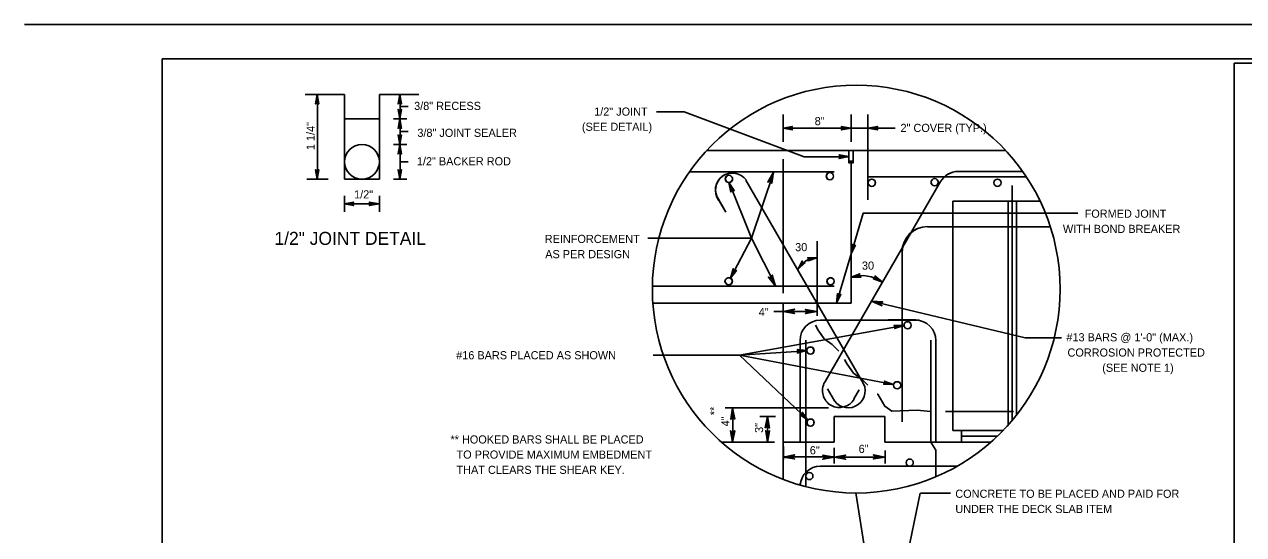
# Model space of a CAD drawing. Extents: x 499999.87 to 500002.82, y 499999.96 to 500001.79.
# Drawn here: x 499999.866 to 500001.339, y 500001.175 to 500001.792 of the extents above; entities that cross this region are included whole.
import ezdxf

# ---------------------------------------------------------------- set-up
doc = ezdxf.new("R2010")
doc.units = 0
for name, color, linetype in [('1', 7, 'Continuous'), ('2', 7, 'Continuous'), ('40', 7, 'Continuous'), ('42', 7, 'Continuous')]:
    doc.layers.add(name, color=color, linetype=linetype)

msp = doc.modelspace()

# ---------------------------------------------------------------- linework, layer by layer
at = {"layer": '1'}
for p, q in [((499999.8665, 500001.7917), (500002.8248, 500001.7917)), ((500000.0331, 500000), (500000.0331, 500001.75)), ((500000.0331, 500001.75), (500002.7831, 500001.75)), ((500000.2055, 500001.7071), (500000.2533, 500001.7071)), ((500000.2078, 500001.7071), (500000.2336, 500001.7071)), ((500000.2207, 500001.7071), (500000.2207, 500001.6047)), ((500000.2533, 500001.7071), (500000.2533, 500001.6047)), ((500000.2953, 500001.7071), (500000.343, 500001.7071)), ((500000.2953, 500001.6047), (500000.2953, 500001.7071)), ((500000.3204, 500001.7071), (500000.3204, 500001.6774)), ((500000.3204, 500001.6923), (500000.3302, 500001.6923)), ((500000.6637, 500001.686), (500000.6301, 500001.686)), ((500000.8085, 500001.6317), (500000.6637, 500001.686)), ((500000.2533, 500001.6257), (500000.2533, 500001.6774)), ((500000.2533, 500001.6774), (500000.2953, 500001.6774)), ((500000.2953, 500001.6774), (500000.2953, 500001.6257)), ((500000.3123, 500001.6774), (500000.3286, 500001.6774)), ((500000.3204, 500001.6774), (500000.3204, 500001.6467)), ((500000.7831, 500001.6499), (500000.7831, 500001.6827)), ((500000.8652, 500001.6499), (500000.8652, 500001.6827)), ((500000.8855, 500001.5797), (500000.8855, 500001.6827)), ((500000.3204, 500001.6621), (500000.3302, 500001.6621)), ((500000.7831, 500001.6663), (500000.8651, 500001.6663)), ((500000.8651, 500001.6663), (500000.8858, 500001.6663)), ((500000.8858, 500001.6663), (500000.9183, 500001.6663)), ((500000.3123, 500001.6467), (500000.3286, 500001.6467)), ((500000.3204, 500001.6467), (500000.3204, 500001.6047)), ((500000.6907, 500001.6395), (500001.0516, 500001.6395)), ((500000.6915, 500001.6394), (500000.8625, 500001.6394)), ((500000.7831, 500001.6289), (500000.7831, 500001.467)), ((500000.8625, 500001.6318), (500000.8085, 500001.6317)), ((500000.8625, 500001.6266), (500000.8625, 500001.6394)), ((500000.8625, 500001.6266), (500000.8678, 500001.6266)), ((500000.8652, 500001.4551), (500000.8652, 500001.6266)), ((500000.8678, 500001.6394), (500001.0512, 500001.6394)), ((500000.8678, 500001.6266), (500000.8678, 500001.6394)), ((500000.3204, 500001.6257), (500000.3302, 500001.6257)), ((500000.745, 500001.5336), (500000.7719, 500001.6136)), ((500000.8652, 500001.4551), (500000.8652, 500001.6243)), ((500000.2078, 500001.6047), (500000.2336, 500001.6047)), ((500000.2533, 500001.6047), (500000.2953, 500001.6047)), ((500000.3123, 500001.6047), (500000.3286, 500001.6047)), ((500000.7177, 500001.6007), (500000.745, 500001.5336)), ((500001.0598, 500001.3136), (500001.0598, 500001.5972)), ((500000.2533, 500001.5651), (500000.2533, 500001.5845)), ((500000.2953, 500001.5651), (500000.2953, 500001.5845)), ((500000.2533, 500001.5748), (500000.2764, 500001.5748)), ((500000.2734, 500001.5748), (500000.2951, 500001.5748)), ((500000.9879, 500001.3012), (500000.9879, 500001.5781)), ((500000.9879, 500001.332), (500000.9879, 500001.5778)), ((500000.9881, 500001.578), (500001.0928, 500001.578)), ((500000.9881, 500001.578), (500001.0932, 500001.578)), ((500001.0549, 500001.3082), (500001.0549, 500001.578)), ((500001.0652, 500001.3203), (500001.0652, 500001.578)), ((500000.8651, 500001.5144), (500000.8799, 500001.5637)), ((500000.8799, 500001.5637), (500001.139, 500001.5637)), ((500000.745, 500001.5336), (500000.6196, 500001.5336)), ((500000.745, 500001.5336), (500000.7196, 500001.4853)), ((500000.745, 500001.5336), (500000.7741, 500001.4755)), ((500000.8243, 500001.53), (500000.8243, 500001.4396)), ((500000.8474, 500001.4551), (500000.8651, 500001.5144)), ((500000.6255, 500001.4549), (500000.865, 500001.4549)), ((500000.6264, 500001.4551), (500000.8652, 500001.4551)), ((500000.7831, 500001.3123), (500000.7831, 500001.4551)), ((500000.8898, 500001.4572), (500001.0756, 500001.4131)), ((500000.8243, 500001.4448), (500000.772, 500001.4448)), ((500000.7305, 500001.3922), (500000.9291, 500001.4281)), ((500001.0756, 500001.4131), (500001.1195, 500001.4131)), ((500000.7305, 500001.3922), (500000.6261, 500001.3922)), ((500000.8118, 500001.3975), (500000.7305, 500001.3922)), ((500000.7305, 500001.3922), (500000.8131, 500001.3138)), ((500000.7305, 500001.3922), (500000.9166, 500001.3567)), ((500000.8377, 500001.3284), (500000.7129, 500001.3284)), ((500000.7224, 500001.3284), (500000.7224, 500001.2871)), ((500000.7549, 500001.3179), (500000.7739, 500001.3179)), ((500000.7644, 500001.3179), (500000.7644, 500001.2871)), ((500000.8448, 500001.3179), (500000.9058, 500001.3179)), ((500000.8448, 500001.2871), (500000.8448, 500001.3179)), ((500000.9058, 500001.2871), (500000.9058, 500001.3179)), ((500000.9881, 500001.3011), (500001.0488, 500001.3011)), ((500000.9983, 500001.2942), (500001.0418, 500001.2942)), ((500000.9984, 500001.2871), (500000.9984, 500001.3012)), ((500000.7726, 500001.2871), (500000.709, 500001.2871)), ((500000.7831, 500001.2871), (500000.8448, 500001.2871)), ((500000.7835, 500001.2818), (500000.7835, 500001.2662)), ((500000.8448, 500001.2803), (500000.8448, 500001.2647)), ((500000.8448, 500001.2768), (500000.8448, 500001.2612)), ((500000.906, 500001.2872), (500001.0345, 500001.2872)), ((500000.9062, 500001.2768), (500000.9062, 500001.2612)), ((500000.783, 500001.2419), (500000.783, 500001.2622)), ((500000.8448, 500001.2692), (500000.7835, 500001.2692)), ((500000.8448, 500001.269), (500000.9062, 500001.269)), ((500000.8796, 500000.8947), (500000.9488, 500001.2254)), ((500000.9489, 500001.2254), (500000.9851, 500001.2254))]:
    msp.add_line(p, q, dxfattribs=at)
for points in [[(500001.328, 500001.745), (500002.1052, 500001.745), (500002.1052, 500001.1282), (500001.328, 500001.1282)], [(500000.2201, 500001.707), (500000.2182, 500001.6955), (500000.2201, 500001.6982), (500000.2221, 500001.6955)], [(500000.3199, 500001.707), (500000.3179, 500001.6955), (500000.3199, 500001.6982), (500000.3219, 500001.6955)], [(500000.3199, 500001.6775), (500000.3219, 500001.689), (500000.3199, 500001.6864), (500000.3179, 500001.689)], [(500000.3199, 500001.6775), (500000.3179, 500001.666), (500000.3199, 500001.6686), (500000.3219, 500001.666)], [(500000.3199, 500001.6467), (500000.3219, 500001.6581), (500000.3199, 500001.6555), (500000.3179, 500001.6581)], [(500000.7831, 500001.6663), (500000.7943, 500001.6644), (500000.7917, 500001.6663), (500000.7943, 500001.6683)], [(500000.8652, 500001.6663), (500000.8533, 500001.6683), (500000.856, 500001.6663), (500000.8533, 500001.6644)], [(500000.8855, 500001.6663), (500000.8973, 500001.6644), (500000.8947, 500001.6663), (500000.8973, 500001.6683)], [(500000.3199, 500001.6467), (500000.3179, 500001.6352), (500000.3199, 500001.6378), (500000.3219, 500001.6352)], [(500000.8625, 500001.6319), (500000.8507, 500001.6339), (500000.8533, 500001.6319), (500000.8507, 500001.6296)], [(500000.2201, 500001.6047), (500000.2221, 500001.6161), (500000.2201, 500001.6135), (500000.2182, 500001.6161)], [(500000.3199, 500001.6047), (500000.3219, 500001.6161), (500000.3199, 500001.6135), (500000.3179, 500001.6161)], [(500000.7713, 500001.6132), (500000.7648, 500001.601), (500000.768, 500001.6033), (500000.7694, 500001.5997)], [(500000.7175, 500001.6007), (500000.7201, 500001.5892), (500000.7208, 500001.5925), (500000.7241, 500001.5909)], [(500000.253, 500001.5748), (500000.2641, 500001.5728), (500000.2615, 500001.5748), (500000.2641, 500001.5768)], [(500000.2949, 500001.5748), (500000.2831, 500001.5768), (500000.2858, 500001.5748), (500000.2831, 500001.5728)], [(500000.8652, 500001.5144), (500000.8704, 500001.5249), (500000.8678, 500001.523), (500000.8665, 500001.5259)], [(500000.8238, 500001.5098), (500000.8127, 500001.5098), (500000.8153, 500001.5085), (500000.8133, 500001.5059)], [(500000.7195, 500001.4852), (500000.7267, 500001.4944), (500000.7234, 500001.4931), (500000.7228, 500001.4964)], [(500000.8009, 500001.4954), (500000.8094, 500001.5036), (500000.8061, 500001.5026), (500000.8061, 500001.5059)], [(500000.774, 500001.4754), (500000.77, 500001.4888), (500000.7694, 500001.4849), (500000.7654, 500001.4865)], [(500000.8652, 500001.4865), (500000.877, 500001.4865), (500000.8737, 500001.4879), (500000.8757, 500001.4905)], [(500000.9032, 500001.4803), (500000.894, 500001.4879), (500000.8953, 500001.4846), (500000.8921, 500001.4843)], [(500000.8474, 500001.4551), (500000.8527, 500001.4656), (500000.8501, 500001.4636), (500000.8488, 500001.4665)], [(500000.8898, 500001.4573), (500000.9026, 500001.4518), (500000.8999, 500001.4547), (500000.9035, 500001.4564)], [(500000.7831, 500001.4449), (500000.7969, 500001.4475), (500000.793, 500001.4449), (500000.7969, 500001.4426)], [(500000.8238, 500001.4449), (500000.81, 500001.4423), (500000.814, 500001.4449), (500000.81, 500001.4472)], [(500000.9288, 500001.4281), (500000.917, 500001.4281), (500000.9203, 500001.4265), (500000.9177, 500001.4242)], [(500000.8114, 500001.3976), (500000.8002, 500001.399), (500000.8028, 500001.397), (500000.8002, 500001.3947)], [(500000.9163, 500001.3566), (500000.9052, 500001.3609), (500000.9078, 500001.3583), (500000.9045, 500001.357)], [(500000.7221, 500001.3284), (500000.7247, 500001.315), (500000.7221, 500001.3182), (500000.7201, 500001.3146)], [(500000.7641, 500001.3179), (500000.7615, 500001.3045), (500000.7641, 500001.3077), (500000.7667, 500001.3041)], [(500000.8127, 500001.314), (500000.8061, 500001.3232), (500000.8068, 500001.3199), (500000.8035, 500001.3202)], [(500000.7221, 500001.2871), (500000.7195, 500001.3009), (500000.7221, 500001.2972), (500000.7247, 500001.3009)], [(500000.7641, 500001.2871), (500000.7667, 500001.3009), (500000.7641, 500001.2972), (500000.7621, 500001.3009)], [(500000.7831, 500001.269), (500000.7969, 500001.2717), (500000.7936, 500001.269), (500000.7969, 500001.2667)], [(500000.8448, 500001.269), (500000.831, 500001.2664), (500000.8343, 500001.269), (500000.831, 500001.2713)], [(500000.8448, 500001.269), (500000.8586, 500001.2664), (500000.8547, 500001.269), (500000.8586, 500001.2713)], [(500000.9058, 500001.269), (500000.8921, 500001.2717), (500000.896, 500001.269), (500000.8921, 500001.2667)]]:
    msp.add_lwpolyline(points, close=True, dxfattribs=at)
msp.add_circle((500000.2743, 500001.6257), 0.021, dxfattribs=at)
for centre, radius, start, end in [((500000.2743, 500001.6257), 0.021, 90, 180), ((500000.2743, 500001.6257), 0.021, 0, 90), ((500000.8243, 500001.4835), 0.0262, 90, 152.8165), ((500000.8776, 500001.4429), 0.0453, 55.7021, 105.9729)]:
    msp.add_arc(centre, radius, start, end, dxfattribs=at)
at = {"layer": '2'}
for p, q in [((500000.67, 500001.6136), (500000.8445, 500001.6136)), ((500000.6704, 500001.6136), (500000.8448, 500001.6136)), ((500000.9946, 500001.614), (500001.0721, 500001.614)), ((500000.8782, 500001.361), (500000.7382, 500001.6036)), ((500000.9732, 500001.6017), (500000.8334, 500001.3596)), ((500000.8857, 500001.6075), (500001.0763, 500001.6075)), ((500000.7137, 500001.5647), (500000.7029, 500001.5833)), ((500000.714, 500001.5647), (500000.7033, 500001.5833)), ((500000.9573, 500001.5472), (500001.106, 500001.5472)), ((500000.9574, 500001.5472), (500001.1055, 500001.5472)), ((500000.9268, 500001.3114), (500000.9268, 500001.5164)), ((500000.6257, 500001.4755), (500000.8448, 500001.4755)), ((500000.8284, 500001.4344), (500000.9432, 500001.4344)), ((500000.9101, 500001.4346), (500000.9429, 500001.4346)), ((500000.8035, 500001.2871), (500000.8035, 500001.4098)), ((500000.8105, 500001.4102), (500000.8105, 500001.2331)), ((500000.9614, 500001.2872), (500000.9614, 500001.4102)), ((500000.9675, 500001.2871), (500000.9675, 500001.4098)), ((500000.8451, 500001.3369), (500000.8366, 500001.3516)), ((500000.8684, 500001.3392), (500000.875, 500001.3501)), ((500000.9614, 500001.2872), (500000.9676, 500001.2775)), ((500000.9676, 500001.2451), (500000.9676, 500001.2775)), ((500000.8281, 500001.258), (500000.9932, 500001.258)), ((500000.8038, 500001.2357), (500000.8038, 500001.2375)), ((500000.8848, 500001.1391), (500000.8711, 500001.226))]:
    msp.add_line(p, q, dxfattribs=at)
for points in [[(500000.8625, 500001.6394), (500000.8678, 500001.6394), (500000.8678, 500001.6266), (500000.8625, 500001.6266)], [(500000.8626, 500001.6395), (500000.8675, 500001.6395), (500000.8675, 500001.6243), (500000.8626, 500001.6243)]]:
    msp.add_lwpolyline(points, close=True, dxfattribs=at)
for centre, radius in [((500000.8714, 500001.4719), 0.2463), ((500000.8395, 500001.6083), 0.00436), ((500000.8397, 500001.6083), 0.00436), ((500000.7174, 500001.605), 0.00436), ((500000.7177, 500001.605), 0.00436), ((500000.8901, 500001.6004), 0.00436), ((500000.8903, 500001.6004), 0.00436), ((500000.9661, 500001.601), 0.00436), ((500000.9662, 500001.601), 0.00436), ((500001.0421, 500001.6004), 0.00436), ((500001.0421, 500001.6004), 0.00436), ((500000.7172, 500001.4813), 0.00436), ((500000.7176, 500001.4814), 0.00436), ((500000.8403, 500001.4813), 0.00436), ((500000.8405, 500001.4814), 0.00436), ((500000.9334, 500001.4284), 0.00436), ((500000.9335, 500001.4282), 0.00436), ((500000.8159, 500001.3976), 0.00436), ((500000.8162, 500001.3978), 0.00436), ((500000.9209, 500001.3559), 0.00436), ((500000.9209, 500001.3557), 0.00436), ((500000.816, 500001.3106), 0.00436), ((500000.8163, 500001.3108), 0.00436), ((500000.936, 500001.2623), 0.00436), ((500000.8148, 500001.2461), 0.00436)]:
    msp.add_circle(centre, radius, dxfattribs=at)
for centre, radius, start, end in [((500000.7217, 500001.5916), 0.0205, 36.1751, 126.1625), ((500000.722, 500001.5916), 0.0205, 36.1751, 126.1625), ((500000.9945, 500001.5894), 0.0246, 90, 150), ((500000.9946, 500001.5894), 0.0246, 90, 150), ((500000.7217, 500001.5916), 0.0205, 126.1805, 216.1752), ((500000.722, 500001.5916), 0.0205, 126.1805, 216.1752), ((500000.9575, 500001.5167), 0.0308, 90, 180), ((500000.9576, 500001.5167), 0.0307, 90, 180), ((500000.8281, 500001.4098), 0.0246, 90, 180), ((500000.9429, 500001.41), 0.0246, 79.5627, 90), ((500000.943, 500001.4098), 0.0246, 0, 90), ((500000.8617, 500001.349), 0.0205, 306.1366, 36.1313), ((500000.8511, 500001.3493), 0.0205, 150.0039, 240.0068), ((500000.8511, 500001.3493), 0.0205, 240.0167, 330.0116), ((500000.8617, 500001.349), 0.0205, 216.1312, 306.1186), ((500000.8281, 500001.2334), 0.0246, 90, 176.4231)]:
    msp.add_arc(centre, radius, start, end, dxfattribs=at)
at = {"layer": '40'}
msp.add_line((500000.7831, 500001.2621), (500000.7831, 500001.3123), dxfattribs=at)
at = {"layer": '42'}
msp.add_line((500000.9793, 500001.3241), (500001.0614, 500001.3241), dxfattribs=at)
for points in [[(500000.8222, 500001.4284), (500000.8253, 500001.4225), (500000.8327, 500001.4119), (500000.8425, 500001.4049), (500000.8503, 500001.3971)], [(500000.8574, 500001.3869), (500000.8605, 500001.3811), (500000.8679, 500001.3704), (500000.8778, 500001.3635), (500000.8855, 500001.3557)], [(500000.961, 500001.3241), (500000.9452, 500001.3255), (500000.9144, 500001.3245), (500000.9058, 500001.3304), (500000.8973, 500001.3448), (500000.8967, 500001.3451)]]:
    msp.add_lwpolyline(points, dxfattribs=at)

# ---------------------------------------------------------------- texts
at = {"layer": '1'}
for s, height, p in [('3/8" RECESS', 0.009843, (500000.3373, 500001.6883)), ('1/2" JOINT', 0.00984, (500000.5548, 500001.6814)), ('(SEE DETAIL)', 0.009843, (500000.54, 500001.6631)), ('8"', 0.00984, (500000.8212, 500001.6699)), ('2" COVER (TYP.)', 0.009843, (500000.9249, 500001.6617)), ('3/8" JOINT SEALER', 0.009843, (500000.3412, 500001.6558)), ('1/2" BACKER ROD', 0.009843, (500000.3406, 500001.6214)), ('1/2"', 0.00984, (500000.2648, 500001.5814)), ('FORMED JOINT', 0.009843, (500001.1473, 500001.5581)), ('1/2" JOINT DETAIL', 0.015748, (500000.1686, 500001.5253)), ('WITH BOND BREAKER', 0.009843, (500001.1211, 500001.5397)), ('REINFORCEMENT', 0.009843, (500000.4951, 500001.5276)), ('30', 0.00984, (500000.7976, 500001.5177)), ('AS PER DESIGN', 0.009843, (500000.4957, 500001.5092)), ('30', 0.00984, (500000.8783, 500001.4954)), ('4"', 0.00984, (500000.7536, 500001.4393)), ('#13 BARS @ 1\'-0" (MAX.)', 0.009843, (500001.1253, 500001.4088)), ('#16 BARS PLACED AS SHOWN', 0.009843, (500000.3881, 500001.3871)), ('CORROSION PROTECTED', 0.009843, (500001.1266, 500001.3904)), ('(SEE NOTE 1)', 0.009843, (500001.1686, 500001.372)), ('** HOOKED BARS SHALL BE PLACED', 0.009843, (500000.3812, 500001.2854)), ('  TO PROVIDE MAXIMUM EMBEDMENT', 0.009843, (500000.3812, 500001.2671)), ('6"', 0.00984, (500000.8153, 500001.2723)), ('6"', 0.00984, (500000.8743, 500001.274)), ('  THAT CLEARS THE SHEAR KEY.', 0.009843, (500000.3812, 500001.2487)), ('CONCRETE TO BE PLACED AND PAID FOR', 0.009843, (500000.9911, 500001.2198)), ('UNDER THE DECK SLAB ITEM', 0.009843, (500000.9911, 500001.2014))]:
    msp.add_text(s, height=height, dxfattribs=at).set_placement(p)
for s, p in [('1 1/4"', (500000.2172, 500001.6398)), ('**', (500000.7047, 500001.3196)), ('4"', (500000.7182, 500001.3061)), ('3"', (500000.7589, 500001.2982))]:
    msp.add_text(s, height=0.00984, rotation=90, dxfattribs=at).set_placement(p)

doc.saveas('drawing.dxf')
